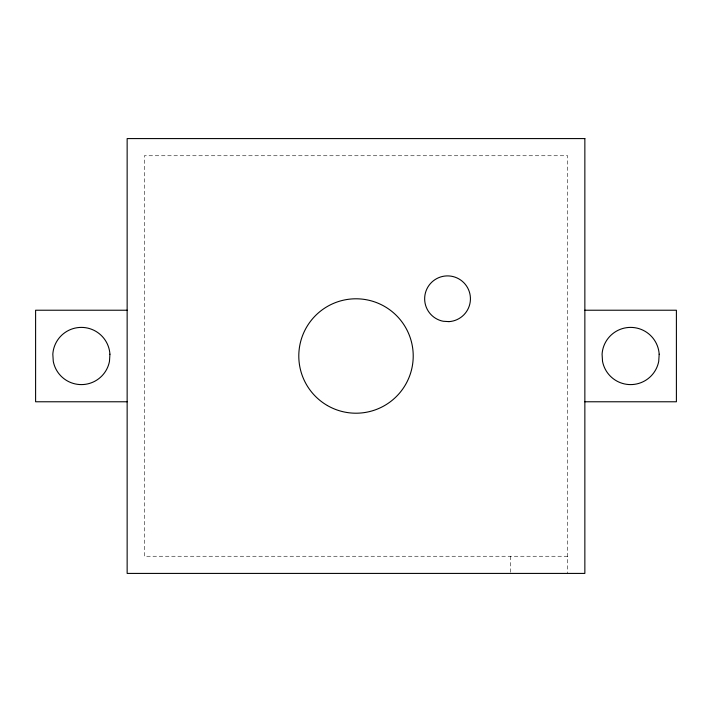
<?xml version="1.0" encoding="UTF-8"?>
<svg xmlns="http://www.w3.org/2000/svg" width="712" height="712" viewBox="0 0 712 712"><rect width="100%" height="100%" fill="white"/><g stroke="black" fill="none" stroke-linecap="round" stroke-linejoin="round"><path stroke-width="0.53" stroke-dasharray="3.56 2.67" d="M567.695 556.25L144.305 556.25L144.305 155.75L567.695 155.75L567.695 573.418M510.477 556.25L510.477 572.341"/><path stroke-width="1.07" d="M127.145 310.227L35.6 310.227L35.6 401.773L127.145 401.773M584.855 310.227L676.4 310.227L676.4 401.773L584.855 401.773M109.924 354.202L109.47 361.358A28.605 28.605 0 0 1 53.275 361.358L52.822 354.202A28.605 28.605 0 0 1 81.373 327.395A28.605 28.605 0 0 1 109.924 354.202M659.178 354.202L658.725 361.358A28.605 28.605 0 0 1 602.53 361.358L602.076 354.202A28.605 28.605 0 0 1 630.627 327.395A28.605 28.605 0 0 1 659.178 354.202M584.855 138.582L127.145 138.582L127.145 573.418L584.855 573.418L584.855 138.582M448.978 321.628L443.256 321.263A22.882 22.882 0 0 1 429.024 285.334A22.882 22.882 0 0 1 467.597 287.764A22.882 22.882 0 0 1 448.978 321.628M327.395 405.546A57.218 57.218 0 0 0 413.218 356A57.218 57.218 0 0 0 327.395 306.454A57.218 57.218 0 0 0 327.395 405.546"/></g></svg>
